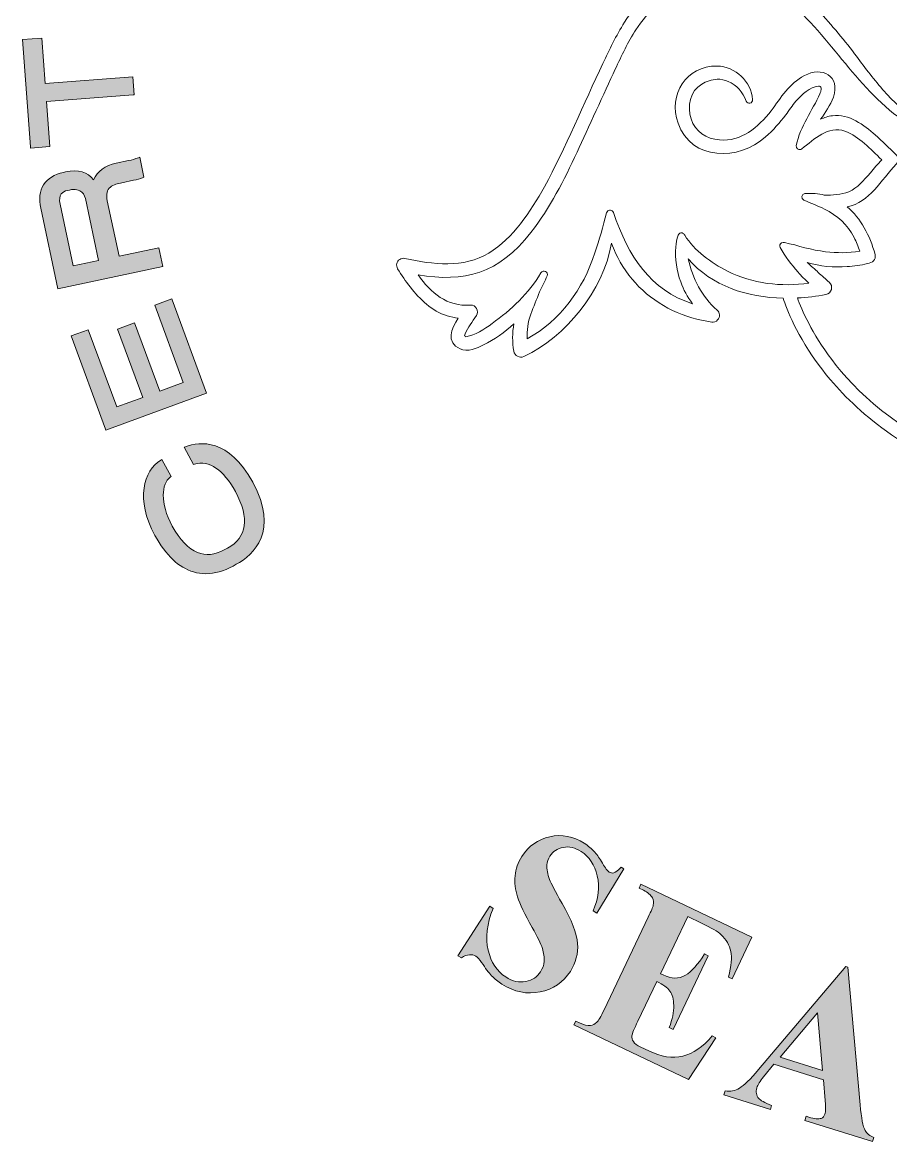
# Model space of a CAD drawing. Extents: x 1745 to 2766, y 1 to 1010.
# Drawn here: x 1745.1 to 2128.6, y 16.4 to 510.7 of the extents above; entities that cross this region are included whole.
import ezdxf

# ---------------------------------------------------------------- set-up
doc = ezdxf.new("R2010")
doc.units = 0
doc.header["$MEASUREMENT"] = 0
doc.layers.add('Layer 5', color=7, linetype='Continuous', lineweight=0)

# ---------------------------------------------------------------- blocks, each defined once
blk = doc.blocks.new('Block_0')
at = {"layer": 'Layer 5', "transparency": 33554687}
h = blk.add_hatch(color=7, dxfattribs=at)
h.dxf.hatch_style = 2
h.paths.add_polyline_path([(1755.76, 475.81), (1794, 478.67), (1794.5, 478.71), (1793.9, 486.69), (1755.16, 483.79), (1753.67, 503.76), (1745.11, 503.12), (1748.66, 455.69), (1748.7, 455.19), (1757.26, 455.83)])
h = blk.add_hatch(color=7, dxfattribs=at)
h.dxf.hatch_style = 2
edge = h.paths.add_edge_path()
edge.add_spline(control_points=[(1767.53, 403.19), (1767.53, 403.19), (1761.75, 430.5), (1761.75, 430.5), (1761.34, 432.4), (1761.53, 433.89), (1762.31, 434.93), (1762.89, 435.71), (1763.81, 436.24), (1765.03, 436.5), (1765.03, 436.5), (1765.86, 436.68), (1765.86, 436.68), (1766.53, 436.82), (1767.17, 436.89), (1767.78, 436.89), (1768.76, 436.89), (1769.65, 436.7), (1770.42, 436.33), (1771.75, 435.69), (1772.61, 434.52), (1772.96, 432.87), (1772.96, 432.87), (1778.74, 405.56), (1778.74, 405.56), (1778.74, 405.56), (1767.53, 403.19), (1767.53, 403.19)], knot_values=[0, 0, 0, 0, 1, 1, 1, 2, 2, 2, 3, 3, 3, 4, 4, 4, 5, 5, 5, 6, 6, 6, 7, 7, 7, 8, 8, 8, 9, 9, 9, 9], degree=3, periodic=0)
edge = h.paths.add_edge_path()
edge.add_spline(control_points=[(1805.38, 411.19), (1805.38, 411.19), (1787.81, 407.48), (1787.81, 407.48), (1787.81, 407.48), (1782.63, 431.97), (1782.63, 431.97), (1782.04, 434.78), (1782.48, 436.75), (1784, 438), (1785.34, 439.11), (1787.32, 439.53), (1789.06, 439.9), (1789.06, 439.9), (1794.13, 440.97), (1794.13, 440.97), (1795.77, 441.32), (1797.2, 441.72), (1798.39, 442.16), (1798.39, 442.16), (1798.79, 442.31), (1798.79, 442.31), (1798.79, 442.31), (1796.92, 451.15), (1796.92, 451.15), (1796.92, 451.15), (1796.38, 450.95), (1796.38, 450.95), (1794.92, 450.41), (1793.48, 449.99), (1791.98, 449.67), (1791.98, 449.67), (1786.6, 448.54), (1786.6, 448.54), (1781.73, 447.51), (1778.29, 444.97), (1776.57, 441.17), (1773.97, 444.71), (1769.91, 445.85), (1764.18, 444.64), (1764.18, 444.64), (1763.34, 444.46), (1763.34, 444.46), (1759.19, 443.58), (1756.2, 441.73), (1754.46, 438.94), (1752.76, 436.23), (1752.33, 432.78), (1753.2, 428.69), (1753.2, 428.69), (1760.73, 393.09), (1760.73, 393.09), (1760.73, 393.09), (1807.13, 402.9), (1807.13, 402.9), (1807.13, 402.9), (1805.38, 411.19), (1805.38, 411.19)], knot_values=[0, 0, 0, 0, 1, 1, 1, 2, 2, 2, 3, 3, 3, 4, 4, 4, 5, 5, 5, 6, 6, 6, 7, 7, 7, 8, 8, 8, 9, 9, 9, 10, 10, 10, 11, 11, 11, 12, 12, 12, 13, 13, 13, 14, 14, 14, 15, 15, 15, 16, 16, 16, 17, 17, 17, 18, 18, 18, 19, 19, 19, 19], degree=3, periodic=0)
h = blk.add_hatch(color=7, dxfattribs=at)
h.dxf.hatch_style = 2
h.paths.add_polyline_path([(1811.34, 388.14), (1811.17, 388.61), (1803.62, 385.83), (1816.19, 351.7), (1805.8, 347.88), (1794.7, 378.01), (1787.16, 375.23), (1798.25, 345.1), (1786.77, 340.87), (1774.21, 375), (1766.66, 372.22), (1781.82, 331.05), (1781.99, 330.58), (1826.5, 346.98)])
h = blk.add_hatch(color=7, dxfattribs=at)
h.dxf.hatch_style = 2
edge = h.paths.add_edge_path()
edge.add_spline(control_points=[(1817.11, 323.26), (1817.11, 323.26), (1816.58, 323.05), (1816.58, 323.05), (1816.58, 323.05), (1820.69, 315.52), (1820.69, 315.52), (1820.69, 315.52), (1821.07, 315.62), (1821.07, 315.62), (1827.73, 317.36), (1833.83, 313.27), (1839.18, 303.48), (1845.62, 291.7), (1844.44, 283.3), (1835.68, 278.51), (1835.68, 278.51), (1834.25, 277.73), (1834.25, 277.73), (1830.14, 275.48), (1826.2, 275.09), (1822.53, 276.56), (1818.46, 278.19), (1814.69, 282.12), (1811.34, 288.25), (1805.69, 298.59), (1806.6, 306.95), (1810.42, 309.86), (1810.42, 309.86), (1810.76, 310.12), (1810.76, 310.12), (1810.76, 310.12), (1806.65, 317.65), (1806.65, 317.65), (1806.65, 317.65), (1806.2, 317.37), (1806.2, 317.37), (1798.79, 312.65), (1794.84, 300.22), (1803.68, 284.06), (1808.45, 275.33), (1814.17, 269.93), (1820.66, 268.01), (1822.46, 267.48), (1824.29, 267.21), (1826.17, 267.21), (1830.03, 267.21), (1834.04, 268.34), (1838.15, 270.59), (1838.15, 270.59), (1839.58, 271.37), (1839.58, 271.37), (1847.37, 275.63), (1858.68, 286.02), (1846.85, 307.67), (1836.27, 327.01), (1823.68, 325.74), (1817.11, 323.26)], knot_values=[0, 0, 0, 0, 1, 1, 1, 2, 2, 2, 3, 3, 3, 4, 4, 4, 5, 5, 5, 6, 6, 6, 7, 7, 7, 8, 8, 8, 9, 9, 9, 10, 10, 10, 11, 11, 11, 12, 12, 12, 13, 13, 13, 14, 14, 14, 15, 15, 15, 16, 16, 16, 17, 17, 17, 18, 18, 18, 19, 19, 19, 19], degree=3, periodic=0)
h = blk.add_hatch(color=7, dxfattribs=at)
h.dxf.hatch_style = 2
edge = h.paths.add_edge_path()
edge.add_spline(control_points=[(1990.39, 103.86), (1990.06, 108.25), (1987.77, 114.16), (1983.52, 121.6), (1980.49, 126.92), (1978.65, 130.45), (1977.99, 132.2), (1977.12, 134.61), (1976.72, 136.74), (1976.8, 138.58), (1976.88, 139.93), (1977.33, 141.25), (1978.15, 142.53), (1979.44, 144.55), (1981.39, 145.83), (1983.98, 146.35), (1986.58, 146.87), (1989.24, 146.26), (1991.98, 144.5), (1995.52, 142.22), (1997.87, 138.63), (1999.03, 133.73), (2000.18, 128.83), (1999.59, 123.71), (1997.26, 118.38), (1997.26, 118.38), (1998.92, 117.31), (1998.92, 117.31), (1998.92, 117.31), (2010.86, 136.89), (2010.86, 136.89), (2010.86, 136.89), (2009.66, 137.66), (2009.66, 137.66), (2008.19, 136.15), (2007.11, 135.3), (2006.42, 135.1), (2005.72, 134.91), (2005.03, 135.03), (2004.33, 135.48), (2003.6, 135.95), (2002.63, 137.22), (2001.42, 139.31), (2000.2, 141.4), (1999.07, 143.02), (1998.03, 144.17), (1996.65, 145.7), (1995.08, 147.03), (1993.31, 148.16), (1988.45, 151.29), (1983.38, 152.25), (1978.11, 151.06), (1972.83, 149.87), (1968.71, 146.97), (1965.75, 142.36), (1964.01, 139.66), (1963.01, 136.8), (1962.73, 133.81), (1962.45, 130.81), (1962.82, 127.7), (1963.82, 124.49), (1964.83, 121.27), (1966.98, 116.77), (1970.28, 110.99), (1972.64, 106.87), (1974.14, 103.78), (1974.8, 101.73), (1975.45, 99.68), (1975.71, 97.8), (1975.57, 96.08), (1975.44, 94.36), (1974.93, 92.81), (1974.05, 91.45), (1972.57, 89.14), (1970.38, 87.7), (1967.48, 87.11), (1964.58, 86.52), (1961.63, 87.19), (1958.62, 89.12), (1954.73, 91.62), (1952.14, 95.57), (1950.84, 100.96), (1949.55, 106.35), (1950.29, 112.5), (1953.05, 119.41), (1953.05, 119.41), (1951.56, 120.36), (1951.56, 120.36), (1951.56, 120.36), (1937.53, 98.51), (1937.53, 98.51), (1937.53, 98.51), (1939.02, 97.56), (1939.02, 97.56), (1940.25, 98.41), (1941.44, 98.88), (1942.58, 98.95), (1943.72, 99.01), (1944.64, 98.82), (1945.34, 98.38), (1946.17, 97.84), (1947.05, 96.88), (1947.97, 95.48), (1949.62, 92.97), (1951.1, 91.04), (1952.39, 89.69), (1953.68, 88.34), (1955.19, 87.11), (1956.9, 86), (1962.38, 82.49), (1968.01, 81.33), (1973.81, 82.53), (1979.6, 83.73), (1984.06, 86.75), (1987.16, 91.58), (1989.61, 95.4), (1990.69, 99.49), (1990.39, 103.86)], knot_values=[0, 0, 0, 0, 1, 1, 1, 2, 2, 2, 3, 3, 3, 4, 4, 4, 5, 5, 5, 6, 6, 6, 7, 7, 7, 8, 8, 8, 9, 9, 9, 10, 10, 10, 11, 11, 11, 12, 12, 12, 13, 13, 13, 14, 14, 14, 15, 15, 15, 16, 16, 16, 17, 17, 17, 18, 18, 18, 19, 19, 19, 20, 20, 20, 21, 21, 21, 22, 22, 22, 23, 23, 23, 24, 24, 24, 25, 25, 25, 26, 26, 26, 27, 27, 27, 28, 28, 28, 29, 29, 29, 30, 30, 30, 31, 31, 31, 32, 32, 32, 33, 33, 33, 34, 34, 34, 35, 35, 35, 36, 36, 36, 37, 37, 37, 38, 38, 38, 39, 39, 39, 39], degree=3, periodic=0)
h = blk.add_hatch(color=7, dxfattribs=at)
h.dxf.hatch_style = 2
edge = h.paths.add_edge_path()
edge.add_spline(control_points=[(2045.04, 112.95), (2049.48, 110.84), (2052.37, 109.12), (2053.72, 107.8), (2056.05, 105.57), (2057.5, 103.11), (2058.08, 100.44), (2058.66, 97.76), (2058.3, 93.98), (2056.99, 89.1), (2056.99, 89.1), (2058.64, 88.32), (2058.64, 88.32), (2058.64, 88.32), (2067.39, 106.67), (2067.39, 106.67), (2067.39, 106.67), (2018.37, 130.06), (2018.37, 130.06), (2018.37, 130.06), (2017.56, 128.36), (2017.56, 128.36), (2017.56, 128.36), (2019.51, 127.44), (2019.51, 127.44), (2021.41, 126.53), (2022.7, 125.39), (2023.39, 124.01), (2023.89, 123.06), (2024.03, 121.98), (2023.81, 120.78), (2023.65, 120.07), (2022.89, 118.31), (2021.56, 115.5), (2021.56, 115.5), (2002.08, 74.67), (2002.08, 74.67), (2000.59, 71.55), (1999.51, 69.7), (1998.85, 69.12), (1997.95, 68.28), (1997.03, 67.82), (1996.07, 67.75), (1994.73, 67.6), (1993.21, 67.94), (1991.51, 68.75), (1991.51, 68.75), (1989.57, 69.67), (1989.57, 69.67), (1989.57, 69.67), (1988.76, 67.98), (1988.76, 67.98), (1988.76, 67.98), (2039.38, 43.83), (2039.38, 43.83), (2039.38, 43.83), (2051.42, 62.31), (2051.42, 62.31), (2051.42, 62.31), (2049.83, 63.07), (2049.83, 63.07), (2045.77, 58.26), (2041.45, 55.3), (2036.87, 54.19), (2032.29, 53.08), (2027.27, 53.83), (2021.8, 56.43), (2021.8, 56.43), (2018.3, 58.1), (2018.3, 58.1), (2016.63, 58.9), (2015.54, 59.72), (2015.02, 60.57), (2014.5, 61.41), (2014.29, 62.28), (2014.38, 63.17), (2014.47, 64.07), (2015.33, 66.22), (2016.96, 69.64), (2016.96, 69.64), (2025.31, 87.13), (2025.31, 87.13), (2028.1, 85.8), (2030.04, 84.39), (2031.14, 82.91), (2032.24, 81.44), (2032.8, 79.3), (2032.83, 76.51), (2032.86, 73.73), (2032.21, 70.48), (2030.87, 66.78), (2030.87, 66.78), (2032.51, 65.99), (2032.51, 65.99), (2032.51, 65.99), (2048.01, 98.5), (2048.01, 98.5), (2048.01, 98.5), (2046.37, 99.28), (2046.37, 99.28), (2043.61, 94.68), (2040.8, 91.54), (2037.96, 89.86), (2035.11, 88.19), (2031.82, 88.24), (2028.11, 90.01), (2028.11, 90.01), (2026.94, 90.56), (2026.94, 90.56), (2026.94, 90.56), (2039, 115.83), (2039, 115.83), (2039, 115.83), (2045.04, 112.95), (2045.04, 112.95)], knot_values=[0, 0, 0, 0, 1, 1, 1, 2, 2, 2, 3, 3, 3, 4, 4, 4, 5, 5, 5, 6, 6, 6, 7, 7, 7, 8, 8, 8, 9, 9, 9, 10, 10, 10, 11, 11, 11, 12, 12, 12, 13, 13, 13, 14, 14, 14, 15, 15, 15, 16, 16, 16, 17, 17, 17, 18, 18, 18, 19, 19, 19, 20, 20, 20, 21, 21, 21, 22, 22, 22, 23, 23, 23, 24, 24, 24, 25, 25, 25, 26, 26, 26, 27, 27, 27, 28, 28, 28, 29, 29, 29, 30, 30, 30, 31, 31, 31, 32, 32, 32, 33, 33, 33, 34, 34, 34, 35, 35, 35, 36, 36, 36, 37, 37, 37, 38, 38, 38, 38], degree=3, periodic=0)
h = blk.add_hatch(color=7, dxfattribs=at)
h.dxf.hatch_style = 2
edge = h.paths.add_edge_path()
edge.add_spline(control_points=[(2079.81, 53.67), (2079.81, 53.67), (2096.4, 73.3), (2096.4, 73.3), (2096.4, 73.3), (2098.54, 47.8), (2098.54, 47.8), (2098.54, 47.8), (2079.81, 53.67), (2079.81, 53.67)], knot_values=[0, 0, 0, 0, 1, 1, 1, 2, 2, 2, 3, 3, 3, 3], degree=3, periodic=0)
edge = h.paths.add_edge_path()
edge.add_spline(control_points=[(2117.41, 21.31), (2116.45, 23.06), (2115.71, 26.82), (2115.18, 32.59), (2115.18, 32.59), (2109.73, 93.41), (2109.73, 93.41), (2109.73, 93.41), (2108.86, 93.68), (2108.86, 93.68), (2108.86, 93.68), (2070.29, 48.26), (2070.29, 48.26), (2066.62, 43.92), (2063.83, 41.17), (2061.89, 40.02), (2059.96, 38.88), (2057.83, 38.47), (2055.5, 38.81), (2055.5, 38.81), (2054.93, 37.02), (2054.93, 37.02), (2054.93, 37.02), (2075.53, 30.57), (2075.53, 30.57), (2075.53, 30.57), (2076.09, 32.36), (2076.09, 32.36), (2072.94, 33.63), (2071.04, 34.65), (2070.38, 35.42), (2069.25, 36.73), (2068.98, 38.31), (2069.55, 40.15), (2069.99, 41.53), (2070.97, 43.16), (2072.49, 45.02), (2072.49, 45.02), (2077.09, 50.59), (2077.09, 50.59), (2077.09, 50.59), (2098.96, 43.73), (2098.96, 43.73), (2098.96, 43.73), (2099.69, 34.52), (2099.69, 34.52), (2099.87, 32.13), (2099.95, 30.77), (2099.92, 30.46), (2099.91, 29.79), (2099.81, 29.17), (2099.63, 28.59), (2099.33, 27.62), (2098.76, 26.98), (2097.93, 26.68), (2096.73, 26.27), (2094.93, 26.45), (2092.53, 27.2), (2092.53, 27.2), (2091.29, 27.59), (2091.29, 27.59), (2091.29, 27.59), (2090.73, 25.8), (2090.73, 25.8), (2090.73, 25.8), (2120.68, 16.4), (2120.68, 16.4), (2120.68, 16.4), (2121.25, 18.2), (2121.25, 18.2), (2119.41, 18.95), (2118.13, 19.99), (2117.41, 21.31)], knot_values=[0, 0, 0, 0, 1, 1, 1, 2, 2, 2, 3, 3, 3, 4, 4, 4, 5, 5, 5, 6, 6, 6, 7, 7, 7, 8, 8, 8, 9, 9, 9, 10, 10, 10, 11, 11, 11, 12, 12, 12, 13, 13, 13, 14, 14, 14, 15, 15, 15, 16, 16, 16, 17, 17, 17, 18, 18, 18, 19, 19, 19, 20, 20, 20, 21, 21, 21, 22, 22, 22, 23, 23, 23, 24, 24, 24, 24], degree=3, periodic=0)
at = {"layer": 'Layer 5'}
for points in [[(1755.76, 475.81), (1794, 478.67), (1794.5, 478.71), (1793.9, 486.69), (1755.16, 483.79), (1753.67, 503.76), (1745.11, 503.12), (1748.66, 455.69), (1748.7, 455.19), (1757.26, 455.83)], [(1811.34, 388.14), (1811.17, 388.61), (1803.62, 385.83), (1816.19, 351.7), (1805.8, 347.88), (1794.7, 378.01), (1787.16, 375.23), (1798.25, 345.1), (1786.77, 340.87), (1774.21, 375), (1766.66, 372.22), (1781.82, 331.05), (1781.99, 330.58), (1826.5, 346.98)]]:
    blk.add_lwpolyline(points, close=True, dxfattribs=at)
for points, knots in [([(2578.03, 451.55), (2585.62, 461.12), (2589.46, 468.07), (2589.46, 472.27), (2589.46, 472.99), (2589.24, 474.36), (2587.74, 475.44), (2584.27, 477.95), (2574.34, 477.73), (2564.12, 475.17), (2568.3, 489.97), (2568.24, 500.58), (2563.78, 502.82), (2559.49, 504.96), (2547.41, 497.19), (2540.15, 491.74), (2537.29, 504.45), (2532.24, 513.95), (2527.26, 515.54), (2525.33, 516.16), (2523.4, 515.69), (2521.97, 514.27), (2518.28, 510.58), (2511.62, 496.43), (2508.29, 485.85), (2499.03, 495.47), (2495.26, 498.63), (2491.54, 498.1), (2488.69, 497.71), (2487.37, 495.2), (2486.93, 494.37), (2484.1, 488.99), (2479.65, 466.92), (2480.52, 450.2), (2477.56, 449.64), (2474.85, 449.12), (2472.37, 448.61), (2475.69, 460.91), (2478.22, 472.51), (2479.04, 489.25), (2479.96, 508.22), (2471.24, 529.82), (2456.82, 544.28), (2448.14, 552.97), (2433.5, 563.14), (2413.02, 562.18), (2373.56, 560.33), (2338.42, 519.96), (2312.76, 490.47), (2312.76, 490.47), (2312.43, 490.09), (2312.43, 490.09), (2309.14, 486.31), (2305.9, 483.66), (2302.84, 481.82), (2302.84, 481.82), (2302.84, 481.82), (2302.83, 481.82), (2296.11, 477.78), (2290.29, 477.69), (2286.82, 478.22), (2283.34, 478.74), (2280.08, 480.29), (2277.21, 482.47), (2277.14, 482.54), (2277.06, 482.59), (2276.98, 482.65), (2271.47, 486.93), (2267.46, 493.53), (2266.22, 499.65), (2271.94, 506.54), (2277.7, 513.01), (2283.48, 518.98), (2292.84, 512.31), (2304.35, 508.33), (2315.88, 510.92), (2330.38, 514.15), (2341.73, 527.17), (2344.2, 541.55), (2346.62, 557.49), (2338.02, 572.62), (2326.14, 582.79), (2326.18, 582.84), (2326.23, 582.88), (2326.26, 582.93), (2351.76, 625.05), (2363.72, 664.28), (2362.37, 701.84), (2362.43, 702.75), (2362.47, 703.67), (2362.49, 704.62), (2362.5, 705.11), (2362.37, 705.57), (2362.17, 705.98), (2361.43, 717.96), (2359.34, 729.76), (2355.88, 741.43), (2343.73, 782.44), (2318.44, 811.09), (2284.53, 824.24), (2284.36, 824.33), (2284.19, 824.42), (2284.02, 824.5), (2283.78, 824.61), (2283.52, 824.67), (2283.27, 824.72), (2274.14, 828.13), (2264.4, 830.44), (2254.13, 831.58), (2253.84, 831.65), (2253.55, 831.69), (2253.26, 831.67), (2244.67, 832.57), (2235.71, 832.64), (2226.43, 831.86), (2218.15, 839.36), (2208.36, 844.97), (2196.53, 849.07), (2179.82, 854.85), (2174.62, 856.01), (2172.31, 852.54), (2170.16, 849.32), (2173.68, 845.35), (2175.58, 843.22), (2178.3, 840.16), (2180.21, 835.94), (2182.22, 831.47), (2185.49, 824.22), (2189.15, 816.12), (2197.34, 810.29), (2192.61, 805.77), (2188.43, 801.86), (2184.67, 798.35), (2167.47, 782.28), (2160.36, 775.62), (2159.16, 764.42), (2158.2, 755.37), (2155.24, 752.66), (2144.26, 742.6), (2141.36, 739.95), (2138.08, 736.94), (2134.17, 733.21), (2130.78, 729.97), (2127.64, 727.08), (2124.86, 724.54), (2111.57, 712.33), (2104.25, 705.61), (2106.01, 693.13), (2106.52, 689.49), (2107.37, 686.26), (2108.46, 683.4), (2108.48, 683.34), (2108.5, 683.29), (2108.52, 683.24), (2112.01, 674.14), (2117.94, 669), (2123.29, 667.83), (2126.72, 667.07), (2126.89, 666.89), (2128.45, 665.21), (2128.59, 665.07), (2128.73, 664.92), (2128.88, 664.76), (2129.44, 663.82), (2130.34, 662.87), (2131.67, 662.01), (2131.95, 661.75), (2132.25, 661.49), (2132.57, 661.21), (2135.51, 658.64), (2138.31, 657.39), (2141.11, 657.39), (2141.45, 657.39), (2141.79, 657.41), (2142.13, 657.44), (2146.81, 657.95), (2150.32, 662), (2152.54, 665.01), (2153.96, 666.92), (2155.39, 668.62), (2156.72, 670.08), (2157.15, 667.49), (2158.08, 664.98), (2159.07, 662.73), (2160.89, 658.53), (2162.59, 654.66), (2163.91, 650.47), (2164.82, 647.51), (2165.13, 644.39), (2164.85, 641.3), (2164.5, 637.83), (2163.48, 634.26), (2161.8, 631.21), (2160.73, 629.63), (2161.5, 627.35), (2163.36, 626.82), (2164.84, 626.37), (2166.3, 625.87), (2167.81, 625.47), (2170.05, 624.94), (2172.57, 624.5), (2174.86, 624.37), (2174.86, 624.37), (2177.31, 624.37), (2177.31, 624.37), (2178.49, 624.34), (2179.82, 624.65), (2181.02, 624.77), (2190.08, 626.5), (2196.48, 634.25), (2197.65, 643.18), (2197.76, 644.02), (2197.81, 644.86), (2197.83, 645.69), (2199.46, 641.19), (2200.69, 636.51), (2201.84, 631.82), (2195.68, 627.26), (2188.15, 622.49), (2179.82, 617.22), (2148.32, 597.3), (2105.53, 570.23), (2090.38, 521.85), (2088.54, 523.51), (2086.67, 525.14), (2084.75, 526.67), (2070.05, 538.02), (2050.95, 540.66), (2034.21, 532.1), (2024.85, 527.13), (2016.89, 519.55), (2011.07, 510.75), (2007.3, 504.81), (2004.43, 498.66), (2001.54, 492.56), (1993.25, 475.13), (1984.94, 455.05), (1975.73, 438.12), (1969.44, 427.03), (1962.1, 415.45), (1951.12, 408.82), (1939.97, 402.07), (1926.42, 403.77), (1914.06, 406.44), (1913.31, 406.62), (1912.49, 406.5), (1911.79, 406.05), (1910.4, 405.17), (1909.99, 403.32), (1910.88, 401.93), (1912.62, 399.16), (1914.43, 396.41), (1916.48, 393.77), (1920.7, 388.38), (1925.98, 383.25), (1932.79, 381.14), (1934.4, 380.63), (1936.03, 380.3), (1937.66, 380.1), (1934.58, 375.29), (1932.04, 369.59), (1938.46, 366.51), (1941.78, 364.93), (1945.8, 366.85), (1948.79, 368.26), (1953.66, 370.73), (1958.2, 373.89), (1962.23, 377.59), (1961.47, 373.62), (1961.53, 369.41), (1962.18, 365.56), (1962.44, 363.5), (1964.79, 362.23), (1966.66, 363.15), (1985.33, 371.88), (2001.48, 392.08), (2005.4, 413.14), (2005.91, 411.69), (2006.49, 410.26), (2007.13, 408.86), (2012.16, 397.77), (2021.32, 388.72), (2032.31, 383.54), (2037.78, 380.92), (2043.66, 379.23), (2049.61, 378.38), (2050.54, 378.25), (2051.54, 378.56), (2052.23, 379.3), (2053.41, 380.55), (2053.27, 382.55), (2051.96, 383.65), (2045.16, 389.5), (2041.27, 397.65), (2039.25, 406.26), (2049.64, 394.17), (2065.4, 389.27), (2081.16, 388.91), (2082.7, 384.16), (2087.26, 372.24), (2097.63, 358.42), (2108.49, 343.97), (2127.86, 324.93), (2160.12, 312.23), (2160.15, 312.22), (2160.18, 312.2), (2160.21, 312.19), (2163.88, 310.75), (2167.71, 309.38), (2171.72, 308.12), (2189.68, 302.46), (2207.92, 300.2), (2225.64, 300.2), (2279.72, 300.2), (2329, 321.22), (2350.92, 330.57), (2352.11, 331.07), (2353.22, 331.55), (2354.26, 331.99), (2381.08, 343.33), (2406.23, 344.61), (2420.81, 342.02), (2434.09, 339.67), (2435.17, 323.51), (2435.21, 322.83), (2435.28, 321.61), (2436.08, 320.55), (2437.24, 320.15), (2438.4, 319.75), (2439.68, 320.11), (2440.48, 321.04), (2444.44, 325.64), (2446.86, 330.89), (2447.62, 336.33), (2459.08, 332.02), (2468.99, 330.33), (2477.47, 330.33), (2490.8, 330.33), (2500.61, 334.48), (2507.36, 339.07), (2517.01, 345.61), (2524.32, 355.69), (2528.44, 367.48), (2546.71, 356.86), (2562.53, 356.54), (2562.69, 356.54), (2564.21, 356.54), (2565.52, 357.3), (2566.29, 358.62), (2568.52, 362.46), (2564.97, 371), (2561.57, 377.55), (2577.41, 379.85), (2590.67, 385.84), (2591.48, 391.4), (2592.17, 396.1), (2588.54, 407.55), (2579.18, 415.89), (2595.98, 428.08), (2602.89, 438.14), (2603.25, 441.81), (2603.34, 442.71), (2603.17, 444.07), (2601.85, 445.48), (2599.03, 448.47), (2590.76, 451.26), (2578.03, 451.55)], [0, 0, 0, 0, 1, 1, 1, 2, 2, 2, 3, 3, 3, 4, 4, 4, 5, 5, 5, 6, 6, 6, 7, 7, 7, 8, 8, 8, 9, 9, 9, 10, 10, 10, 11, 11, 11, 12, 12, 12, 13, 13, 13, 14, 14, 14, 15, 15, 15, 16, 16, 16, 17, 17, 17, 18, 18, 18, 19, 19, 19, 20, 20, 20, 21, 21, 21, 22, 22, 22, 23, 23, 23, 24, 24, 24, 25, 25, 25, 26, 26, 26, 27, 27, 27, 28, 28, 28, 29, 29, 29, 30, 30, 30, 31, 31, 31, 32, 32, 32, 33, 33, 33, 34, 34, 34, 35, 35, 35, 36, 36, 36, 37, 37, 37, 38, 38, 38, 39, 39, 39, 40, 40, 40, 41, 41, 41, 42, 42, 42, 43, 43, 43, 44, 44, 44, 45, 45, 45, 46, 46, 46, 47, 47, 47, 48, 48, 48, 49, 49, 49, 50, 50, 50, 51, 51, 51, 52, 52, 52, 53, 53, 53, 54, 54, 54, 55, 55, 55, 56, 56, 56, 57, 57, 57, 58, 58, 58, 59, 59, 59, 60, 60, 60, 61, 61, 61, 62, 62, 62, 63, 63, 63, 64, 64, 64, 65, 65, 65, 66, 66, 66, 67, 67, 67, 68, 68, 68, 69, 69, 69, 70, 70, 70, 71, 71, 71, 72, 72, 72, 73, 73, 73, 74, 74, 74, 75, 75, 75, 76, 76, 76, 77, 77, 77, 78, 78, 78, 79, 79, 79, 80, 80, 80, 81, 81, 81, 82, 82, 82, 83, 83, 83, 84, 84, 84, 85, 85, 85, 86, 86, 86, 87, 87, 87, 88, 88, 88, 89, 89, 89, 90, 90, 90, 91, 91, 91, 92, 92, 92, 93, 93, 93, 94, 94, 94, 95, 95, 95, 96, 96, 96, 97, 97, 97, 98, 98, 98, 99, 99, 99, 100, 100, 100, 101, 101, 101, 102, 102, 102, 103, 103, 103, 104, 104, 104, 105, 105, 105, 106, 106, 106, 107, 107, 107, 108, 108, 108, 109, 109, 109, 110, 110, 110, 111, 111, 111, 112, 112, 112, 113, 113, 113, 114, 114, 114, 115, 115, 115, 116, 116, 116, 117, 117, 117, 118, 118, 118, 119, 119, 119, 120, 120, 120, 121, 121, 121, 122, 122, 122, 122]), ([(2167.21, 317.79), (2165.39, 317.8), (2163.58, 317.88), (2161.78, 318.03), (2131.27, 330.17), (2112.92, 348.13), (2102.61, 361.78), (2093.82, 373.43), (2089.37, 383.79), (2087.48, 389.01), (2091.77, 389.23), (2096.01, 389.77), (2100.08, 390.57), (2102.55, 390.94), (2103.5, 394.33), (2101.55, 395.93), (2099.91, 397.36), (2098.27, 398.78), (2096.67, 400.27), (2095.23, 401.57), (2093.53, 403.15), (2091.82, 404.71), (2097.49, 402.99), (2103.51, 402.41), (2109.41, 402.83), (2112.43, 403.05), (2115.45, 403.45), (2118.4, 404.19), (2120.55, 404.53), (2122.37, 405.82), (2121.75, 408.25), (2119.46, 416.6), (2115.48, 424.25), (2109.49, 429.25), (2119.28, 431.23), (2124.46, 441.07), (2131.12, 448.14), (2132.28, 449.34), (2132.22, 451.26), (2131, 452.4), (2127.98, 455.19), (2125.05, 458.19), (2121.82, 461.05), (2116.96, 465.32), (2110.27, 470.46), (2102.93, 469.51), (2101.06, 469.27), (2099.32, 468.71), (2097.7, 467.91), (2099.83, 470.99), (2101.91, 474.07), (2103.34, 477.69), (2106.64, 487.04), (2098.14, 491.45), (2090.58, 487.21), (2083.77, 483.65), (2080.21, 477.52), (2075.89, 471.71), (2070.11, 464.32), (2062.64, 457.9), (2053.1, 458.84), (2047.3, 459.09), (2042.25, 462.45), (2040.51, 468.15), (2038.69, 473.55), (2040.12, 480.49), (2045.19, 483.43), (2047.25, 484.66), (2049.57, 485.56), (2051.98, 485.6), (2053.64, 485.68), (2055.37, 485.31), (2056.91, 484.68), (2060.63, 483.07), (2063.43, 479.8), (2064.77, 475.94), (2065.38, 474.35), (2067.83, 474.89), (2067.68, 476.61), (2067.02, 484.51), (2060.13, 491.27), (2052.03, 491.44), (2038.24, 491.61), (2030.33, 478.79), (2034.73, 466.2), (2040.5, 449.46), (2061.74, 449.46), (2073.33, 460.14), (2076.78, 463.07), (2079.67, 466.42), (2082.35, 469.94), (2083.76, 471.86), (2085.28, 474.07), (2086.78, 475.85), (2089.5, 478.94), (2092.88, 482.21), (2096.78, 482.54), (2097.2, 482.54), (2097.46, 482.44), (2097.58, 482.38), (2097.68, 482.3), (2097.76, 482.29), (2097.84, 482.05), (2097.94, 481.87), (2097.91, 481.55), (2097.95, 481.33), (2097.9, 481.08), (2097.9, 480.84), (2097.85, 480.58), (2097.74, 480.17), (2097.59, 479.6), (2097.42, 479.21), (2094.11, 471.73), (2088.78, 464.92), (2086.95, 456.34), (2086.66, 455.06), (2087.92, 454.25), (2088.92, 454.58), (2089.11, 454.63), (2089.31, 454.71), (2089.49, 454.86), (2094.86, 459.2), (2101.07, 465.29), (2108.39, 462.66), (2114.89, 460.21), (2119.68, 454.91), (2124.69, 450.04), (2122.97, 448.13), (2121.3, 446.2), (2119.68, 444.32), (2116.6, 440.78), (2114.12, 437.7), (2110.18, 435.9), (2106.62, 434.51), (2103.07, 434.45), (2099.33, 434.43), (2096.72, 435.07), (2093.89, 435.34), (2090.81, 435.15), (2089.25, 435.08), (2088.85, 432.8), (2090.31, 432.2), (2093.5, 430.81), (2096.58, 429.68), (2099.41, 428.27), (2105.09, 425.49), (2109.66, 421.44), (2112.5, 415.71), (2113.47, 413.79), (2114.28, 411.75), (2115, 409.66), (2110.04, 408.79), (2104.87, 408.84), (2099.91, 409.45), (2093.68, 410.09), (2087.84, 412.16), (2081.74, 413.52), (2081.32, 413.62), (2080.88, 413.56), (2080.51, 413.33), (2080.51, 413.33), (2080.5, 413.33), (2080.5, 413.32), (2079.75, 412.93), (2079.47, 412), (2079.86, 411.26), (2082.02, 407.28), (2084.74, 403.79), (2087.73, 400.44), (2089.25, 398.73), (2090.86, 397.1), (2092.53, 395.53), (2080.33, 393.82), (2067.66, 395.29), (2056.6, 400.85), (2049.33, 404.58), (2042, 409.81), (2037.68, 416.77), (2037.48, 417.2), (2037.12, 417.54), (2036.66, 417.67), (2036.64, 417.68), (2036.63, 417.69), (2036.61, 417.7), (2035.81, 417.94), (2034.97, 417.48), (2034.73, 416.68), (2034.2, 414.92), (2033.93, 413.25), (2033.78, 411.52), (2033.32, 406.29), (2034.1, 401.04), (2035.91, 396.09), (2037.12, 392.62), (2038.93, 389.41), (2041.12, 386.47), (2022.52, 392.47), (2012.86, 407.37), (2006.16, 426.76), (2005.93, 427.4), (2005.4, 427.7), (2004.86, 427.73), (2004.74, 427.74), (2004.62, 427.74), (2004.49, 427.72), (2004.49, 427.72), (2004.49, 427.72), (2004.49, 427.72), (2003.91, 427.67), (2003.37, 427.32), (2003.19, 426.64), (2001.53, 420.58), (2000.04, 414.71), (1998.03, 408.98), (1992.75, 392.84), (1982.84, 379.1), (1968.04, 370.95), (1967.91, 374.65), (1968.4, 378.25), (1969.73, 381.83), (1970.92, 385.18), (1972.32, 388.39), (1973.54, 391.73), (1974.83, 394), (1975.96, 396.35), (1976.9, 398.78), (1977.52, 400.47), (1975.13, 401.65), (1974.19, 400.06), (1968.87, 391), (1960.96, 383.82), (1952.59, 377.69), (1949.1, 375.24), (1945.22, 372.51), (1941.06, 371.91), (1941.06, 371.91), (1941.02, 371.93), (1941.02, 371.93), (1940.73, 372.05), (1940.56, 372.18), (1940.46, 372.25), (1940.49, 372.55), (1940.6, 372.82), (1940.71, 373.15), (1941.92, 375.95), (1943.82, 378.46), (1945.64, 381.19), (1947.04, 383.1), (1945.46, 386.08), (1943.03, 385.89), (1932.69, 385), (1925.54, 391.4), (1919.9, 399.18), (1940.25, 395.84), (1955.66, 399.69), (1969.75, 417.92), (1978.19, 428.81), (1984.35, 441.05), (1990.12, 453.4), (1995.08, 464.08), (2002.08, 479.52), (2006.97, 490.01), (2009.82, 496.04), (2012.67, 502.09), (2016.11, 507.5), (2021.36, 515.41), (2028.54, 522.28), (2036.93, 526.75), (2053.54, 535.17), (2071.31, 531.04), (2084.85, 518.84), (2103.78, 502.3), (2115.74, 478.26), (2137.8, 465.14), (2139.57, 464.23), (2140.86, 466.5), (2139.45, 467.64), (2134.15, 471.56), (2129.43, 476.15), (2125.1, 481.12), (2120.79, 486.1), (2116.77, 491.39), (2112.75, 496.78), (2107.45, 503.82), (2101.64, 510.82), (2095.28, 517.19), (2108.94, 565.27), (2151.7, 592.34), (2183.03, 612.15), (2190.57, 616.92), (2197.47, 621.29), (2203.38, 625.53), (2203.48, 625.11), (2203.59, 624.69), (2203.69, 624.28), (2204.36, 621.64), (2205.06, 619.01), (2205.78, 616.38), (2196.8, 608.64), (2186.46, 600.52), (2174.48, 591.12), (2174.48, 591.12), (2173.58, 590.42), (2173.58, 590.42), (2158.64, 578.71), (2147.35, 568.82), (2138.92, 560.82), (2122.04, 544.79), (2115.87, 532.54), (2117.27, 531.66), (2117.77, 531.35), (2118.32, 531.21), (2118.86, 531.21), (2119.86, 531.21), (2127.32, 541.9), (2146.19, 559.39), (2154.09, 566.72), (2164.28, 575.5), (2177.29, 585.7), (2177.29, 585.7), (2178.18, 586.4), (2178.18, 586.4), (2189.16, 595.01), (2198.88, 602.65), (2207.52, 609.99), (2207.65, 609.49), (2207.79, 609), (2207.92, 608.5), (2212.27, 592.55), (2218.82, 576.93), (2228.18, 563.18), (2231.26, 558.57), (2234.65, 554.2), (2238, 549.92), (2238.39, 549.42), (2238.94, 549.04), (2239.6, 548.86), (2241.2, 548.44), (2242.85, 549.4), (2243.27, 551.01), (2244.62, 556.16), (2246.16, 561.29), (2247.81, 566.38), (2255.24, 551.13), (2264.44, 536.75), (2276.52, 524.77), (2277.24, 524.07), (2277.98, 523.39), (2278.75, 522.72), (2272.71, 516.45), (2266.67, 509.65), (2260.7, 502.39), (2260.67, 502.36), (2260.64, 502.32), (2260.61, 502.28), (2240.18, 477.47), (2220.46, 447.38), (2203.58, 415.08), (2184.21, 377.99), (2170.75, 341.93), (2167.21, 317.79)], [0, 0, 0, 0, 1, 1, 1, 2, 2, 2, 3, 3, 3, 4, 4, 4, 5, 5, 5, 6, 6, 6, 7, 7, 7, 8, 8, 8, 9, 9, 9, 10, 10, 10, 11, 11, 11, 12, 12, 12, 13, 13, 13, 14, 14, 14, 15, 15, 15, 16, 16, 16, 17, 17, 17, 18, 18, 18, 19, 19, 19, 20, 20, 20, 21, 21, 21, 22, 22, 22, 23, 23, 23, 24, 24, 24, 25, 25, 25, 26, 26, 26, 27, 27, 27, 28, 28, 28, 29, 29, 29, 30, 30, 30, 31, 31, 31, 32, 32, 32, 33, 33, 33, 34, 34, 34, 35, 35, 35, 36, 36, 36, 37, 37, 37, 38, 38, 38, 39, 39, 39, 40, 40, 40, 41, 41, 41, 42, 42, 42, 43, 43, 43, 44, 44, 44, 45, 45, 45, 46, 46, 46, 47, 47, 47, 48, 48, 48, 49, 49, 49, 50, 50, 50, 51, 51, 51, 52, 52, 52, 53, 53, 53, 54, 54, 54, 55, 55, 55, 56, 56, 56, 57, 57, 57, 58, 58, 58, 59, 59, 59, 60, 60, 60, 61, 61, 61, 62, 62, 62, 63, 63, 63, 64, 64, 64, 65, 65, 65, 66, 66, 66, 67, 67, 67, 68, 68, 68, 69, 69, 69, 70, 70, 70, 71, 71, 71, 72, 72, 72, 73, 73, 73, 74, 74, 74, 75, 75, 75, 76, 76, 76, 77, 77, 77, 78, 78, 78, 79, 79, 79, 80, 80, 80, 81, 81, 81, 82, 82, 82, 83, 83, 83, 84, 84, 84, 85, 85, 85, 86, 86, 86, 87, 87, 87, 88, 88, 88, 89, 89, 89, 90, 90, 90, 91, 91, 91, 92, 92, 92, 93, 93, 93, 94, 94, 94, 95, 95, 95, 96, 96, 96, 97, 97, 97, 98, 98, 98, 99, 99, 99, 100, 100, 100, 101, 101, 101, 102, 102, 102, 103, 103, 103, 104, 104, 104, 105, 105, 105, 106, 106, 106, 107, 107, 107, 108, 108, 108, 109, 109, 109, 110, 110, 110, 111, 111, 111, 112, 112, 112, 113, 113, 113, 114, 114, 114, 115, 115, 115, 116, 116, 116, 117, 117, 117, 118, 118, 118, 119, 119, 119, 120, 120, 120, 120]), ([(1805.38, 411.19), (1805.38, 411.19), (1787.81, 407.48), (1787.81, 407.48), (1787.81, 407.48), (1782.63, 431.97), (1782.63, 431.97), (1782.04, 434.78), (1782.48, 436.75), (1784, 438), (1785.34, 439.11), (1787.32, 439.53), (1789.06, 439.9), (1789.06, 439.9), (1794.13, 440.97), (1794.13, 440.97), (1795.77, 441.32), (1797.2, 441.72), (1798.39, 442.16), (1798.39, 442.16), (1798.79, 442.31), (1798.79, 442.31), (1798.79, 442.31), (1796.92, 451.15), (1796.92, 451.15), (1796.92, 451.15), (1796.38, 450.95), (1796.38, 450.95), (1794.92, 450.41), (1793.48, 449.99), (1791.98, 449.67), (1791.98, 449.67), (1786.6, 448.54), (1786.6, 448.54), (1781.73, 447.51), (1778.29, 444.97), (1776.57, 441.17), (1773.97, 444.71), (1769.91, 445.85), (1764.18, 444.64), (1764.18, 444.64), (1763.34, 444.46), (1763.34, 444.46), (1759.19, 443.58), (1756.2, 441.73), (1754.46, 438.94), (1752.76, 436.23), (1752.33, 432.78), (1753.2, 428.69), (1753.2, 428.69), (1760.73, 393.09), (1760.73, 393.09), (1760.73, 393.09), (1807.13, 402.9), (1807.13, 402.9), (1807.13, 402.9), (1805.38, 411.19), (1805.38, 411.19)], [0, 0, 0, 0, 1, 1, 1, 2, 2, 2, 3, 3, 3, 4, 4, 4, 5, 5, 5, 6, 6, 6, 7, 7, 7, 8, 8, 8, 9, 9, 9, 10, 10, 10, 11, 11, 11, 12, 12, 12, 13, 13, 13, 14, 14, 14, 15, 15, 15, 16, 16, 16, 17, 17, 17, 18, 18, 18, 19, 19, 19, 19]), ([(1767.53, 403.19), (1767.53, 403.19), (1761.75, 430.5), (1761.75, 430.5), (1761.34, 432.4), (1761.53, 433.89), (1762.31, 434.93), (1762.89, 435.71), (1763.81, 436.24), (1765.03, 436.5), (1765.03, 436.5), (1765.86, 436.68), (1765.86, 436.68), (1766.53, 436.82), (1767.17, 436.89), (1767.78, 436.89), (1768.76, 436.89), (1769.65, 436.7), (1770.42, 436.33), (1771.75, 435.69), (1772.61, 434.52), (1772.96, 432.87), (1772.96, 432.87), (1778.74, 405.56), (1778.74, 405.56), (1778.74, 405.56), (1767.53, 403.19), (1767.53, 403.19)], [0, 0, 0, 0, 1, 1, 1, 2, 2, 2, 3, 3, 3, 4, 4, 4, 5, 5, 5, 6, 6, 6, 7, 7, 7, 8, 8, 8, 9, 9, 9, 9]), ([(1941.16, 371.86), (1941.16, 371.86), (1941.1, 371.89), (1941.1, 371.89), (1941.11, 371.89), (1941.12, 371.89), (1941.12, 371.89), (1941.14, 371.89), (1941.22, 371.83), (1941.16, 371.86)], [0, 0, 0, 0, 1, 1, 1, 2, 2, 2, 3, 3, 3, 3]), ([(1817.11, 323.26), (1817.11, 323.26), (1816.58, 323.05), (1816.58, 323.05), (1816.58, 323.05), (1820.69, 315.52), (1820.69, 315.52), (1820.69, 315.52), (1821.07, 315.62), (1821.07, 315.62), (1827.73, 317.36), (1833.83, 313.27), (1839.18, 303.48), (1845.62, 291.7), (1844.44, 283.3), (1835.68, 278.51), (1835.68, 278.51), (1834.25, 277.73), (1834.25, 277.73), (1830.14, 275.48), (1826.2, 275.09), (1822.53, 276.56), (1818.46, 278.19), (1814.69, 282.12), (1811.34, 288.25), (1805.69, 298.59), (1806.6, 306.95), (1810.42, 309.86), (1810.42, 309.86), (1810.76, 310.12), (1810.76, 310.12), (1810.76, 310.12), (1806.65, 317.65), (1806.65, 317.65), (1806.65, 317.65), (1806.2, 317.37), (1806.2, 317.37), (1798.79, 312.65), (1794.84, 300.22), (1803.68, 284.06), (1808.45, 275.33), (1814.17, 269.93), (1820.66, 268.01), (1822.46, 267.48), (1824.29, 267.21), (1826.17, 267.21), (1830.03, 267.21), (1834.04, 268.34), (1838.15, 270.59), (1838.15, 270.59), (1839.58, 271.37), (1839.58, 271.37), (1847.37, 275.63), (1858.68, 286.02), (1846.85, 307.67), (1836.27, 327.01), (1823.68, 325.74), (1817.11, 323.26)], [0, 0, 0, 0, 1, 1, 1, 2, 2, 2, 3, 3, 3, 4, 4, 4, 5, 5, 5, 6, 6, 6, 7, 7, 7, 8, 8, 8, 9, 9, 9, 10, 10, 10, 11, 11, 11, 12, 12, 12, 13, 13, 13, 14, 14, 14, 15, 15, 15, 16, 16, 16, 17, 17, 17, 18, 18, 18, 19, 19, 19, 19]), ([(1990.39, 103.86), (1990.06, 108.25), (1987.77, 114.16), (1983.52, 121.6), (1980.49, 126.92), (1978.65, 130.45), (1977.99, 132.2), (1977.12, 134.61), (1976.72, 136.74), (1976.8, 138.58), (1976.88, 139.93), (1977.33, 141.25), (1978.15, 142.53), (1979.44, 144.55), (1981.39, 145.83), (1983.98, 146.35), (1986.58, 146.87), (1989.24, 146.26), (1991.98, 144.5), (1995.52, 142.22), (1997.87, 138.63), (1999.03, 133.73), (2000.18, 128.83), (1999.59, 123.71), (1997.26, 118.38), (1997.26, 118.38), (1998.92, 117.31), (1998.92, 117.31), (1998.92, 117.31), (2010.86, 136.89), (2010.86, 136.89), (2010.86, 136.89), (2009.66, 137.66), (2009.66, 137.66), (2008.19, 136.15), (2007.11, 135.3), (2006.42, 135.1), (2005.72, 134.91), (2005.03, 135.03), (2004.33, 135.48), (2003.6, 135.95), (2002.63, 137.22), (2001.42, 139.31), (2000.2, 141.4), (1999.07, 143.02), (1998.03, 144.17), (1996.65, 145.7), (1995.08, 147.03), (1993.31, 148.16), (1988.45, 151.29), (1983.38, 152.25), (1978.11, 151.06), (1972.83, 149.87), (1968.71, 146.97), (1965.75, 142.36), (1964.01, 139.66), (1963.01, 136.8), (1962.73, 133.81), (1962.45, 130.81), (1962.82, 127.7), (1963.82, 124.49), (1964.83, 121.27), (1966.98, 116.77), (1970.28, 110.99), (1972.64, 106.87), (1974.14, 103.78), (1974.8, 101.73), (1975.45, 99.68), (1975.71, 97.8), (1975.57, 96.08), (1975.44, 94.36), (1974.93, 92.81), (1974.05, 91.45), (1972.57, 89.14), (1970.38, 87.7), (1967.48, 87.11), (1964.58, 86.52), (1961.63, 87.19), (1958.62, 89.12), (1954.73, 91.62), (1952.14, 95.57), (1950.84, 100.96), (1949.55, 106.35), (1950.29, 112.5), (1953.05, 119.41), (1953.05, 119.41), (1951.56, 120.36), (1951.56, 120.36), (1951.56, 120.36), (1937.53, 98.51), (1937.53, 98.51), (1937.53, 98.51), (1939.02, 97.56), (1939.02, 97.56), (1940.25, 98.41), (1941.44, 98.88), (1942.58, 98.95), (1943.72, 99.01), (1944.64, 98.82), (1945.34, 98.38), (1946.17, 97.84), (1947.05, 96.88), (1947.97, 95.48), (1949.62, 92.97), (1951.1, 91.04), (1952.39, 89.69), (1953.68, 88.34), (1955.19, 87.11), (1956.9, 86), (1962.38, 82.49), (1968.01, 81.33), (1973.81, 82.53), (1979.6, 83.73), (1984.06, 86.75), (1987.16, 91.58), (1989.61, 95.4), (1990.69, 99.49), (1990.39, 103.86)], [0, 0, 0, 0, 1, 1, 1, 2, 2, 2, 3, 3, 3, 4, 4, 4, 5, 5, 5, 6, 6, 6, 7, 7, 7, 8, 8, 8, 9, 9, 9, 10, 10, 10, 11, 11, 11, 12, 12, 12, 13, 13, 13, 14, 14, 14, 15, 15, 15, 16, 16, 16, 17, 17, 17, 18, 18, 18, 19, 19, 19, 20, 20, 20, 21, 21, 21, 22, 22, 22, 23, 23, 23, 24, 24, 24, 25, 25, 25, 26, 26, 26, 27, 27, 27, 28, 28, 28, 29, 29, 29, 30, 30, 30, 31, 31, 31, 32, 32, 32, 33, 33, 33, 34, 34, 34, 35, 35, 35, 36, 36, 36, 37, 37, 37, 38, 38, 38, 39, 39, 39, 39]), ([(2045.04, 112.95), (2049.48, 110.84), (2052.37, 109.12), (2053.72, 107.8), (2056.05, 105.57), (2057.5, 103.11), (2058.08, 100.44), (2058.66, 97.76), (2058.3, 93.98), (2056.99, 89.1), (2056.99, 89.1), (2058.64, 88.32), (2058.64, 88.32), (2058.64, 88.32), (2067.39, 106.67), (2067.39, 106.67), (2067.39, 106.67), (2018.37, 130.06), (2018.37, 130.06), (2018.37, 130.06), (2017.56, 128.36), (2017.56, 128.36), (2017.56, 128.36), (2019.51, 127.44), (2019.51, 127.44), (2021.41, 126.53), (2022.7, 125.39), (2023.39, 124.01), (2023.89, 123.06), (2024.03, 121.98), (2023.81, 120.78), (2023.65, 120.07), (2022.89, 118.31), (2021.56, 115.5), (2021.56, 115.5), (2002.08, 74.67), (2002.08, 74.67), (2000.59, 71.55), (1999.51, 69.7), (1998.85, 69.12), (1997.95, 68.28), (1997.03, 67.82), (1996.07, 67.75), (1994.73, 67.6), (1993.21, 67.94), (1991.51, 68.75), (1991.51, 68.75), (1989.57, 69.67), (1989.57, 69.67), (1989.57, 69.67), (1988.76, 67.98), (1988.76, 67.98), (1988.76, 67.98), (2039.38, 43.83), (2039.38, 43.83), (2039.38, 43.83), (2051.42, 62.31), (2051.42, 62.31), (2051.42, 62.31), (2049.83, 63.07), (2049.83, 63.07), (2045.77, 58.26), (2041.45, 55.3), (2036.87, 54.19), (2032.29, 53.08), (2027.27, 53.83), (2021.8, 56.43), (2021.8, 56.43), (2018.3, 58.1), (2018.3, 58.1), (2016.63, 58.9), (2015.54, 59.72), (2015.02, 60.57), (2014.5, 61.41), (2014.29, 62.28), (2014.38, 63.17), (2014.47, 64.07), (2015.33, 66.22), (2016.96, 69.64), (2016.96, 69.64), (2025.31, 87.13), (2025.31, 87.13), (2028.1, 85.8), (2030.04, 84.39), (2031.14, 82.91), (2032.24, 81.44), (2032.8, 79.3), (2032.83, 76.51), (2032.86, 73.73), (2032.21, 70.48), (2030.87, 66.78), (2030.87, 66.78), (2032.51, 65.99), (2032.51, 65.99), (2032.51, 65.99), (2048.01, 98.5), (2048.01, 98.5), (2048.01, 98.5), (2046.37, 99.28), (2046.37, 99.28), (2043.61, 94.68), (2040.8, 91.54), (2037.96, 89.86), (2035.11, 88.19), (2031.82, 88.24), (2028.11, 90.01), (2028.11, 90.01), (2026.94, 90.56), (2026.94, 90.56), (2026.94, 90.56), (2039, 115.83), (2039, 115.83), (2039, 115.83), (2045.04, 112.95), (2045.04, 112.95)], [0, 0, 0, 0, 1, 1, 1, 2, 2, 2, 3, 3, 3, 4, 4, 4, 5, 5, 5, 6, 6, 6, 7, 7, 7, 8, 8, 8, 9, 9, 9, 10, 10, 10, 11, 11, 11, 12, 12, 12, 13, 13, 13, 14, 14, 14, 15, 15, 15, 16, 16, 16, 17, 17, 17, 18, 18, 18, 19, 19, 19, 20, 20, 20, 21, 21, 21, 22, 22, 22, 23, 23, 23, 24, 24, 24, 25, 25, 25, 26, 26, 26, 27, 27, 27, 28, 28, 28, 29, 29, 29, 30, 30, 30, 31, 31, 31, 32, 32, 32, 33, 33, 33, 34, 34, 34, 35, 35, 35, 36, 36, 36, 37, 37, 37, 38, 38, 38, 38]), ([(2117.41, 21.31), (2116.45, 23.06), (2115.71, 26.82), (2115.18, 32.59), (2115.18, 32.59), (2109.73, 93.41), (2109.73, 93.41), (2109.73, 93.41), (2108.86, 93.68), (2108.86, 93.68), (2108.86, 93.68), (2070.29, 48.26), (2070.29, 48.26), (2066.62, 43.92), (2063.83, 41.17), (2061.89, 40.02), (2059.96, 38.88), (2057.83, 38.47), (2055.5, 38.81), (2055.5, 38.81), (2054.93, 37.02), (2054.93, 37.02), (2054.93, 37.02), (2075.53, 30.57), (2075.53, 30.57), (2075.53, 30.57), (2076.09, 32.36), (2076.09, 32.36), (2072.94, 33.63), (2071.04, 34.65), (2070.38, 35.42), (2069.25, 36.73), (2068.98, 38.31), (2069.55, 40.15), (2069.99, 41.53), (2070.97, 43.16), (2072.49, 45.02), (2072.49, 45.02), (2077.09, 50.59), (2077.09, 50.59), (2077.09, 50.59), (2098.96, 43.73), (2098.96, 43.73), (2098.96, 43.73), (2099.69, 34.52), (2099.69, 34.52), (2099.87, 32.13), (2099.95, 30.77), (2099.92, 30.46), (2099.91, 29.79), (2099.81, 29.17), (2099.63, 28.59), (2099.33, 27.62), (2098.76, 26.98), (2097.93, 26.68), (2096.73, 26.27), (2094.93, 26.45), (2092.53, 27.2), (2092.53, 27.2), (2091.29, 27.59), (2091.29, 27.59), (2091.29, 27.59), (2090.73, 25.8), (2090.73, 25.8), (2090.73, 25.8), (2120.68, 16.4), (2120.68, 16.4), (2120.68, 16.4), (2121.25, 18.2), (2121.25, 18.2), (2119.41, 18.95), (2118.13, 19.99), (2117.41, 21.31)], [0, 0, 0, 0, 1, 1, 1, 2, 2, 2, 3, 3, 3, 4, 4, 4, 5, 5, 5, 6, 6, 6, 7, 7, 7, 8, 8, 8, 9, 9, 9, 10, 10, 10, 11, 11, 11, 12, 12, 12, 13, 13, 13, 14, 14, 14, 15, 15, 15, 16, 16, 16, 17, 17, 17, 18, 18, 18, 19, 19, 19, 20, 20, 20, 21, 21, 21, 22, 22, 22, 23, 23, 23, 24, 24, 24, 24]), ([(2079.81, 53.67), (2079.81, 53.67), (2096.4, 73.3), (2096.4, 73.3), (2096.4, 73.3), (2098.54, 47.8), (2098.54, 47.8), (2098.54, 47.8), (2079.81, 53.67), (2079.81, 53.67)], [0, 0, 0, 0, 1, 1, 1, 2, 2, 2, 3, 3, 3, 3])]:
    blk.add_open_spline(points, degree=3, knots=knots, dxfattribs=at)

msp = doc.modelspace()

# ---------------------------------------------------------------- block references
at = {"layer": 'Layer 5'}
msp.add_blockref('Block_0', (0, 0), dxfattribs=at)

doc.saveas('drawing.dxf')
